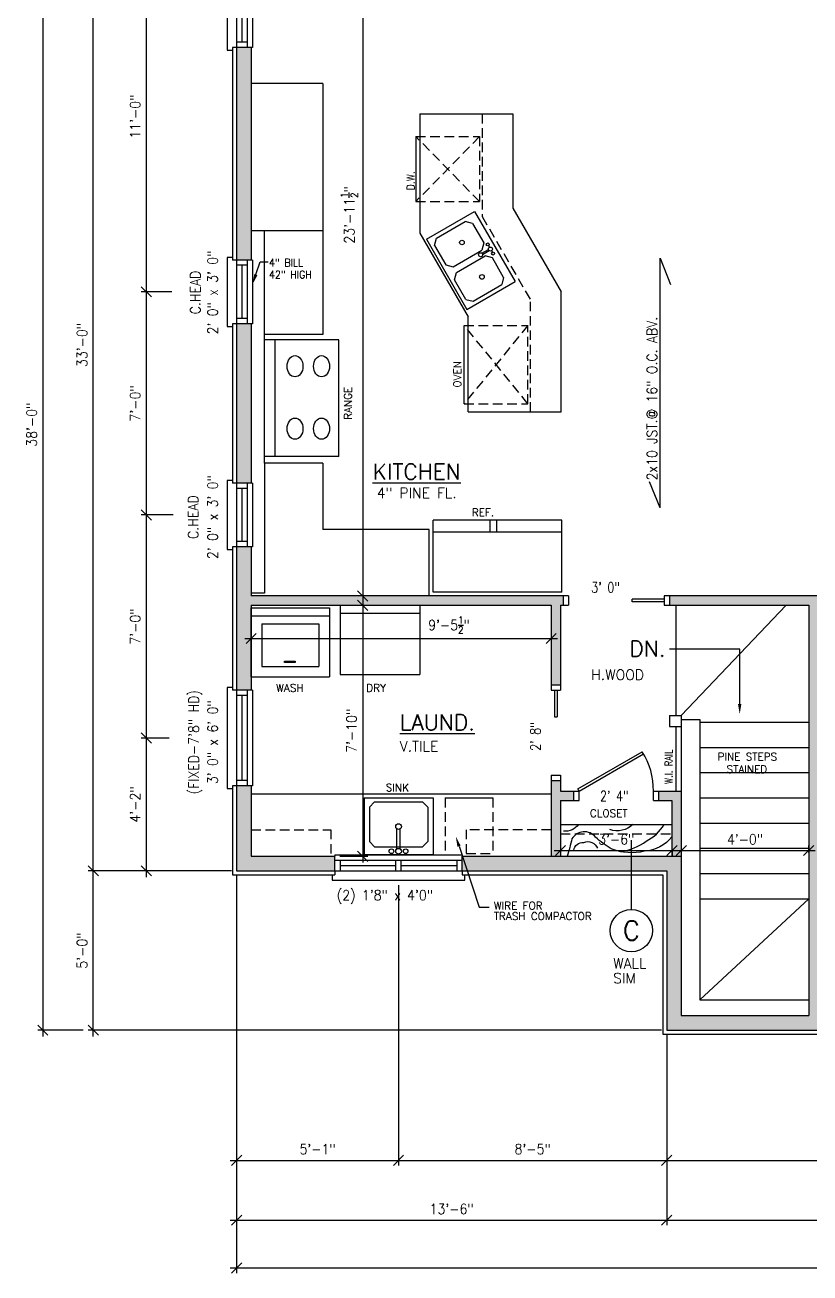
# Model space of a CAD drawing. Header units: inches. Extents: x -2 to 1640, y -2 to 1106.
# Drawn here: x 398.5 to 694.3, y 240 to 710 of the extents above; entities that cross this region are included whole.
import ezdxf
from ezdxf.enums import TextEntityAlignment as Align

# ---------------------------------------------------------------- set-up
doc = ezdxf.new("R2010")
doc.units = ezdxf.units.IN
doc.header["$LTSCALE"] = 14.4
doc.header["$MEASUREMENT"] = 0
doc.linetypes.add('HIDDEN', pattern=[0.375, 0.25, -0.125])
for name, color, linetype in [('A-ANNO-DIMS', 1, 'Continuous'), ('A-ANNO-TEXT', 7, 'Continuous'), ('A-DOOR', 6, 'Continuous'), ('A-FLOR-PATT', 9, 'Continuous'), ('A-FLOR-SAN', 201, 'Continuous'), ('A-FLOR-STRS', 1, 'Continuous'), ('A-GLAZ', 5, 'Continuous'), ('A-WALL', 4, 'Continuous'), ('A-WALL-PATT', 9, 'Continuous'), ('ALL-ELSE', 31, 'Continuous')]:
    doc.layers.add(name, color=color, linetype=linetype)
doc.styles.add('RS', font='romans.shx', dxfattribs={"width": 0.9})
doc.dimstyles.new('RS', dxfattribs={"dimtxt": 0.18, "dimasz": 0.18, "dimexe": 0.18, "dimexo": 0.0625, "dimgap": 0.09, "dimtad": 0, "dimtih": 1, "dimtoh": 1, "dimdec": 4, "dimzin": 0, "dimdsep": 46, "dimtxsty": 'RS', "dimcen": 0.09, "dimclrt": 7, "dimadec": 0, "dimazin": 0, "dimtfac": 1, "dimtdec": 4, "dimtofl": 0, "dimtmove": 0, "dimatfit": 3, "dimfxl": 0, "dimtolj": 1, "dimtzin": 0, "dimarcsym": 0})

# ---------------------------------------------------------------- blocks, each defined once
blk = doc.blocks.new('C005')
for p, q in [((-0.01, 0), (0.86, 0.5)), ((0.86, 0.5), (14.86, -23.75)), ((-0.01, 0), (14.01, -24.28))]:
    blk.add_line(p, q)
blk.add_arc((0.5, -1.65), 26.36, 268.904, 303.0143)
blk = doc.blocks.new('_Oblique')
at = {"color": 0, "linetype": 'ByBlock', "lineweight": -2}
blk.add_line((-0.5, -0.5), (0.5, 0.5), dxfattribs=at)
blk = doc.blocks.new('*D9')
at = {"layer": 'A-ANNO-DIMS', "color": 0}
for p, q in [((1348.27, 473.55), (1348.27, 240.05)), ((478.27, 389.55), (478.27, 240.05)), ((475.87, 241.97), (1350.67, 241.97))]:
    blk.add_line(p, q, dxfattribs=at)
at = {"layer": 'Defpoints', "color": 0}
for p in [(1348.27, 475.47), (478.27, 391.47), (1348.27, 241.97)]:
    blk.add_point(p, dxfattribs=at)
at = {"layer": 'A-ANNO-DIMS', "color": 0, "xscale": 3.84, "yscale": 3.84, "zscale": 3.84, "rotation": 180}
blk.add_blockref('_Oblique', (478.27, 241.97), dxfattribs=at)
at = {"layer": 'A-ANNO-DIMS', "color": 0, "xscale": 3.84, "yscale": 3.84, "zscale": 3.84}
blk.add_blockref('_Oblique', (1348.27, 241.97), dxfattribs=at)
at = {"layer": 'A-ANNO-DIMS', "color": 7, "insert": (913.27, 246.18), "char_height": 3.84, "attachment_point": 5, "style": 'RS'}
blk.add_mtext('\\A1;72\'-6"', dxfattribs=at)
blk = doc.blocks.new('*D10')
at = {"layer": 'A-ANNO-DIMS', "color": 0}
for p, q in [((640.27, 329.55), (640.27, 258.05)), ((475.87, 259.97), (642.67, 259.97))]:
    blk.add_line(p, q, dxfattribs=at)
at = {"layer": 'Defpoints', "color": 0}
for p in [(640.27, 331.47), (478.27, 259.97), (640.27, 259.97)]:
    blk.add_point(p, dxfattribs=at)
at = {"layer": 'A-ANNO-DIMS', "color": 0, "xscale": 3.84, "yscale": 3.84, "zscale": 3.84, "rotation": 180}
blk.add_blockref('_Oblique', (478.27, 259.97), dxfattribs=at)
at = {"layer": 'A-ANNO-DIMS', "color": 0, "xscale": 3.84, "yscale": 3.84, "zscale": 3.84}
blk.add_blockref('_Oblique', (640.27, 259.97), dxfattribs=at)
at = {"layer": 'A-ANNO-DIMS', "color": 7, "insert": (559.27, 264.18), "char_height": 3.84, "attachment_point": 5, "style": 'RS'}
blk.add_mtext('\\A1;13\'-6"', dxfattribs=at)
blk = doc.blocks.new('*D11')
at = {"layer": 'A-ANNO-DIMS', "color": 0}
for p, q in [((640.27, 329.55), (640.27, 258.05)), ((870.27, 329.55), (870.27, 258.05)), ((637.87, 259.97), (872.67, 259.97))]:
    blk.add_line(p, q, dxfattribs=at)
at = {"layer": 'Defpoints', "color": 0}
for p in [(640.27, 331.47), (870.27, 331.47), (870.27, 259.97)]:
    blk.add_point(p, dxfattribs=at)
at = {"layer": 'A-ANNO-DIMS', "color": 0, "xscale": 3.84, "yscale": 3.84, "zscale": 3.84, "rotation": 180}
blk.add_blockref('_Oblique', (640.27, 259.97), dxfattribs=at)
at = {"layer": 'A-ANNO-DIMS', "color": 0, "xscale": 3.84, "yscale": 3.84, "zscale": 3.84}
blk.add_blockref('_Oblique', (870.27, 259.97), dxfattribs=at)
at = {"layer": 'A-ANNO-DIMS', "color": 7, "insert": (755.27, 264.18), "char_height": 3.84, "attachment_point": 5, "style": 'RS'}
blk.add_mtext('\\A1;19\'-2"', dxfattribs=at)
blk = doc.blocks.new('*D15')
at = {"layer": 'A-ANNO-DIMS', "color": 0}
for p, q in [((539.27, 386.05), (539.27, 280.55)), ((475.87, 282.47), (541.67, 282.47)), ((478.27, 281.05), (478.27, 280.55))]:
    blk.add_line(p, q, dxfattribs=at)
at = {"layer": 'Defpoints', "color": 0}
for p in [(539.27, 387.97), (478.27, 282.97), (539.27, 282.47)]:
    blk.add_point(p, dxfattribs=at)
at = {"layer": 'A-ANNO-DIMS', "color": 0, "xscale": 3.84, "yscale": 3.84, "zscale": 3.84, "rotation": 180}
blk.add_blockref('_Oblique', (478.27, 282.47), dxfattribs=at)
at = {"layer": 'A-ANNO-DIMS', "color": 0, "xscale": 3.84, "yscale": 3.84, "zscale": 3.84}
blk.add_blockref('_Oblique', (539.27, 282.47), dxfattribs=at)
at = {"layer": 'A-ANNO-DIMS', "color": 7, "insert": (508.77, 286.68), "char_height": 3.84, "attachment_point": 5, "style": 'RS'}
blk.add_mtext('\\A1;5\'-1"', dxfattribs=at)
blk = doc.blocks.new('*D16')
at = {"layer": 'A-ANNO-DIMS', "color": 0}
for p, q in [((539.27, 386.05), (539.27, 280.55)), ((640.27, 329.55), (640.27, 280.55)), ((536.87, 282.47), (642.67, 282.47))]:
    blk.add_line(p, q, dxfattribs=at)
at = {"layer": 'Defpoints', "color": 0}
for p in [(539.27, 387.97), (640.27, 331.47), (640.27, 282.47)]:
    blk.add_point(p, dxfattribs=at)
at = {"layer": 'A-ANNO-DIMS', "color": 0, "xscale": 3.84, "yscale": 3.84, "zscale": 3.84, "rotation": 180}
blk.add_blockref('_Oblique', (539.27, 282.47), dxfattribs=at)
at = {"layer": 'A-ANNO-DIMS', "color": 0, "xscale": 3.84, "yscale": 3.84, "zscale": 3.84}
blk.add_blockref('_Oblique', (640.27, 282.47), dxfattribs=at)
at = {"layer": 'A-ANNO-DIMS', "color": 7, "insert": (589.77, 286.68), "char_height": 3.84, "attachment_point": 5, "style": 'RS'}
blk.add_mtext('\\A1;8\'-5"', dxfattribs=at)
blk = doc.blocks.new('*D17')
at = {"layer": 'A-ANNO-DIMS', "color": 0}
for p, q in [((640.27, 329.55), (640.27, 280.55)), ((781.27, 315.55), (781.27, 280.55)), ((637.87, 282.47), (783.67, 282.47))]:
    blk.add_line(p, q, dxfattribs=at)
at = {"layer": 'Defpoints', "color": 0}
for p in [(640.27, 331.47), (781.27, 317.47), (781.27, 282.47)]:
    blk.add_point(p, dxfattribs=at)
at = {"layer": 'A-ANNO-DIMS', "color": 0, "xscale": 3.84, "yscale": 3.84, "zscale": 3.84, "rotation": 180}
blk.add_blockref('_Oblique', (640.27, 282.47), dxfattribs=at)
at = {"layer": 'A-ANNO-DIMS', "color": 0, "xscale": 3.84, "yscale": 3.84, "zscale": 3.84}
blk.add_blockref('_Oblique', (781.27, 282.47), dxfattribs=at)
at = {"layer": 'A-ANNO-DIMS', "color": 7, "insert": (710.77, 286.68), "char_height": 3.84, "attachment_point": 5, "style": 'RS'}
blk.add_mtext('\\A1;11\'-9"', dxfattribs=at)
blk = doc.blocks.new('*D33')
at = {"layer": 'A-ANNO-DIMS', "color": 0}
for p, q in [((475.87, 940.47), (1350.67, 940.47)), ((478.27, 789.39), (478.27, 942.39)), ((1348.27, 685.39), (1348.27, 942.39))]:
    blk.add_line(p, q, dxfattribs=at)
at = {"layer": 'Defpoints', "color": 0}
for p in [(1348.27, 940.47), (478.27, 787.47), (1348.27, 683.47)]:
    blk.add_point(p, dxfattribs=at)
at = {"layer": 'A-ANNO-DIMS', "color": 0, "xscale": 3.84, "yscale": 3.84, "zscale": 3.84, "rotation": 180}
blk.add_blockref('_Oblique', (478.27, 940.47), dxfattribs=at)
at = {"layer": 'A-ANNO-DIMS', "color": 0, "xscale": 3.84, "yscale": 3.84, "zscale": 3.84}
blk.add_blockref('_Oblique', (1348.27, 940.47), dxfattribs=at)
at = {"layer": 'A-ANNO-DIMS', "color": 7, "insert": (913.27, 944.68), "char_height": 3.84, "attachment_point": 5, "style": 'RS'}
blk.add_mtext('\\A1;72\'-6"', dxfattribs=at)
blk = doc.blocks.new('*D47')
at = {"layer": 'A-ANNO-DIMS', "color": 0}
for p, q in [((476.35, 391.47), (422.35, 391.47)), ((424.27, 329.07), (424.27, 393.87)), ((638.35, 331.47), (422.35, 331.47))]:
    blk.add_line(p, q, dxfattribs=at)
at = {"layer": 'Defpoints', "color": 0}
for p in [(424.27, 391.47), (478.27, 391.47), (640.27, 331.47)]:
    blk.add_point(p, dxfattribs=at)
at = {"layer": 'A-ANNO-DIMS', "color": 0, "xscale": 3.84, "yscale": 3.84, "zscale": 3.84}
for p, rotation in [((424.27, 391.47), 90), ((424.27, 331.47), 270)]:
    blk.add_blockref('_Oblique', p, dxfattribs=dict(at, rotation=rotation))
at = {"layer": 'A-ANNO-DIMS', "color": 7, "insert": (420.06, 361.47), "char_height": 3.84, "attachment_point": 5, "rotation": 90, "style": 'RS'}
blk.add_mtext('\\A1;5\'-0"', dxfattribs=at)
blk = doc.blocks.new('*D48')
at = {"layer": 'A-ANNO-DIMS', "color": 0}
for p, q in [((424.27, 389.07), (424.27, 789.87)), ((476.35, 787.47), (422.35, 787.47)), ((476.35, 391.47), (422.35, 391.47))]:
    blk.add_line(p, q, dxfattribs=at)
at = {"layer": 'Defpoints', "color": 0}
for p in [(424.27, 787.47), (478.27, 787.47), (478.27, 391.47)]:
    blk.add_point(p, dxfattribs=at)
at = {"layer": 'A-ANNO-DIMS', "color": 0, "xscale": 3.84, "yscale": 3.84, "zscale": 3.84}
for p, rotation in [((424.27, 787.47), 90), ((424.27, 391.47), 270)]:
    blk.add_blockref('_Oblique', p, dxfattribs=dict(at, rotation=rotation))
at = {"layer": 'A-ANNO-DIMS', "color": 7, "insert": (420.06, 589.47), "char_height": 3.84, "attachment_point": 5, "rotation": 90, "style": 'RS'}
blk.add_mtext('\\A1;33\'-0"', dxfattribs=at)
blk = doc.blocks.new('*D49')
at = {"layer": 'A-ANNO-DIMS', "color": 0}
for p, q in [((405.27, 789.87), (405.27, 329.07)), ((420.43, 787.47), (403.35, 787.47)), ((420.43, 331.47), (403.35, 331.47))]:
    blk.add_line(p, q, dxfattribs=at)
at = {"layer": 'Defpoints', "color": 0}
for p in [(422.35, 787.47), (405.27, 331.47), (422.35, 331.47)]:
    blk.add_point(p, dxfattribs=at)
at = {"layer": 'A-ANNO-DIMS', "color": 0, "xscale": 3.84, "yscale": 3.84, "zscale": 3.84}
for p, rotation in [((405.27, 787.47), 90), ((405.27, 331.47), 270)]:
    blk.add_blockref('_Oblique', p, dxfattribs=dict(at, rotation=rotation))
at = {"layer": 'A-ANNO-DIMS', "color": 7, "insert": (401.06, 559.47), "char_height": 3.84, "attachment_point": 5, "rotation": 90, "style": 'RS'}
blk.add_mtext('\\A1;38\'-0"', dxfattribs=at)
blk = doc.blocks.new('*D50')
at = {"layer": 'A-ANNO-DIMS', "color": 0}
for p, q in [((444.27, 389.07), (444.27, 443.87)), ((452.85, 441.47), (442.35, 441.47))]:
    blk.add_line(p, q, dxfattribs=at)
at = {"layer": 'Defpoints', "color": 0}
for p in [(444.27, 441.47), (454.77, 441.47), (444.27, 391.47)]:
    blk.add_point(p, dxfattribs=at)
at = {"layer": 'A-ANNO-DIMS', "color": 0, "xscale": 3.84, "yscale": 3.84, "zscale": 3.84}
for p, rotation in [((444.27, 441.47), 90), ((444.27, 391.47), 270)]:
    blk.add_blockref('_Oblique', p, dxfattribs=dict(at, rotation=rotation))
at = {"layer": 'A-ANNO-DIMS', "color": 7, "insert": (440.06, 416.47), "char_height": 3.84, "attachment_point": 5, "rotation": 90, "style": 'RS'}
blk.add_mtext('\\A1;4\'-2"', dxfattribs=at)
blk = doc.blocks.new('*D51')
at = {"layer": 'A-ANNO-DIMS', "color": 0}
for p, q in [((444.27, 439.07), (444.27, 527.87)), ((454.35, 525.47), (442.35, 525.47)), ((452.85, 441.47), (442.35, 441.47))]:
    blk.add_line(p, q, dxfattribs=at)
at = {"layer": 'Defpoints', "color": 0}
for p in [(444.27, 525.47), (456.27, 525.47), (454.77, 441.47)]:
    blk.add_point(p, dxfattribs=at)
at = {"layer": 'A-ANNO-DIMS', "color": 0, "xscale": 3.84, "yscale": 3.84, "zscale": 3.84}
for p, rotation in [((444.27, 525.47), 90), ((444.27, 441.47), 270)]:
    blk.add_blockref('_Oblique', p, dxfattribs=dict(at, rotation=rotation))
at = {"layer": 'A-ANNO-DIMS', "color": 7, "insert": (440.06, 483.47), "char_height": 3.84, "attachment_point": 5, "rotation": 90, "style": 'RS'}
blk.add_mtext('\\A1;7\'-0"', dxfattribs=at)
blk = doc.blocks.new('*D52')
at = {"layer": 'A-ANNO-DIMS', "color": 0}
for p, q in [((444.27, 523.07), (444.27, 611.87)), ((453.85, 609.47), (442.35, 609.47)), ((454.35, 525.47), (442.35, 525.47))]:
    blk.add_line(p, q, dxfattribs=at)
at = {"layer": 'Defpoints', "color": 0}
for p in [(444.27, 609.47), (455.77, 609.47), (456.27, 525.47)]:
    blk.add_point(p, dxfattribs=at)
at = {"layer": 'A-ANNO-DIMS', "color": 0, "xscale": 3.84, "yscale": 3.84, "zscale": 3.84}
for p, rotation in [((444.27, 609.47), 90), ((444.27, 525.47), 270)]:
    blk.add_blockref('_Oblique', p, dxfattribs=dict(at, rotation=rotation))
at = {"layer": 'A-ANNO-DIMS', "color": 7, "insert": (440.06, 567.47), "char_height": 3.84, "attachment_point": 5, "rotation": 90, "style": 'RS'}
blk.add_mtext('\\A1;7\'-0"', dxfattribs=at)
blk = doc.blocks.new('*D53')
at = {"layer": 'A-ANNO-DIMS', "color": 0}
for p, q in [((444.27, 607.07), (444.27, 743.87)), ((454.35, 741.47), (442.35, 741.47)), ((453.85, 609.47), (442.35, 609.47))]:
    blk.add_line(p, q, dxfattribs=at)
at = {"layer": 'Defpoints', "color": 0}
for p in [(444.27, 741.47), (456.27, 741.47), (455.77, 609.47)]:
    blk.add_point(p, dxfattribs=at)
at = {"layer": 'A-ANNO-DIMS', "color": 0, "xscale": 3.84, "yscale": 3.84, "zscale": 3.84}
for p, rotation in [((444.27, 741.47), 90), ((444.27, 609.47), 270)]:
    blk.add_blockref('_Oblique', p, dxfattribs=dict(at, rotation=rotation))
at = {"layer": 'A-ANNO-DIMS', "color": 7, "insert": (440.06, 675.47), "char_height": 3.84, "attachment_point": 5, "rotation": 90, "style": 'RS'}
blk.add_mtext('\\A1;11\'-0"', dxfattribs=at)
blk = doc.blocks.new('*D60')
at = {"layer": 'A-ANNO-DIMS', "color": 0}
for p, q in [((562.35, 781.97), (523.85, 781.97)), ((525.77, 784.37), (525.77, 492.57)), ((524.35, 494.97), (523.85, 494.97))]:
    blk.add_line(p, q, dxfattribs=at)
at = {"layer": 'Defpoints', "color": 0}
for p in [(564.27, 781.97), (525.77, 494.97), (526.27, 494.97)]:
    blk.add_point(p, dxfattribs=at)
at = {"layer": 'A-ANNO-DIMS', "color": 0, "xscale": 3.84, "yscale": 3.84, "zscale": 3.84}
for p, rotation in [((525.77, 781.97), 90), ((525.77, 494.97), 270)]:
    blk.add_blockref('_Oblique', p, dxfattribs=dict(at, rotation=rotation))
at = {"layer": 'A-ANNO-DIMS', "color": 7, "insert": (520.71, 638.47), "char_height": 3.84, "attachment_point": 5, "rotation": 90, "style": 'RS'}
blk.add_mtext('\\A1;\\A1;23\'-11{\\H0.7x;\\S1/2;}"', dxfattribs=at)
blk = doc.blocks.new('*D61')
at = {"layer": 'A-ANNO-DIMS', "color": 0}
for p, q in [((525.77, 493.87), (525.77, 394.57)), ((517.19, 396.97), (527.69, 396.97))]:
    blk.add_line(p, q, dxfattribs=at)
at = {"layer": 'Defpoints', "color": 0}
for p in [(525.77, 491.47), (515.27, 396.97), (525.77, 396.97)]:
    blk.add_point(p, dxfattribs=at)
at = {"layer": 'A-ANNO-DIMS', "color": 0, "xscale": 3.84, "yscale": 3.84, "zscale": 3.84}
for p, rotation in [((525.77, 491.47), 90), ((525.77, 396.97), 270)]:
    blk.add_blockref('_Oblique', p, dxfattribs=dict(at, rotation=rotation))
at = {"layer": 'A-ANNO-DIMS', "color": 7, "insert": (521.56, 444.22), "char_height": 3.84, "attachment_point": 5, "rotation": 90, "style": 'RS'}
blk.add_mtext('\\A1;7\'-10"', dxfattribs=at)
blk = doc.blocks.new('*D62')
at = {"layer": 'A-ANNO-DIMS', "color": 0}
blk.add_line((481.37, 478.97), (599.17, 478.97), dxfattribs=at)
at = {"layer": 'Defpoints', "color": 0}
for p in [(483.77, 478.97), (596.77, 478.97), (596.77, 478.97)]:
    blk.add_point(p, dxfattribs=at)
at = {"layer": 'A-ANNO-DIMS', "color": 0, "xscale": 3.84, "yscale": 3.84, "zscale": 3.84, "rotation": 180}
blk.add_blockref('_Oblique', (483.77, 478.97), dxfattribs=at)
at = {"layer": 'A-ANNO-DIMS', "color": 0, "xscale": 3.84, "yscale": 3.84, "zscale": 3.84}
blk.add_blockref('_Oblique', (596.77, 478.97), dxfattribs=at)
at = {"layer": 'A-ANNO-DIMS', "color": 7, "insert": (558.27, 484.03), "char_height": 3.84, "attachment_point": 5, "style": 'RS'}
blk.add_mtext('\\A1;\\A1;9\'-5{\\H0.7x;\\S1/2;}"', dxfattribs=at)
blk = doc.blocks.new('*D63')
at = {"layer": 'A-ANNO-DIMS', "color": 0}
for p, q in [((600.27, 399.55), (600.27, 397.22)), ((642.27, 399.55), (642.27, 397.22)), ((597.87, 399.14), (644.67, 399.14))]:
    blk.add_line(p, q, dxfattribs=at)
at = {"layer": 'Defpoints', "color": 0}
for p in [(600.27, 401.47), (642.27, 401.47), (642.27, 399.14)]:
    blk.add_point(p, dxfattribs=at)
at = {"layer": 'A-ANNO-DIMS', "color": 0, "xscale": 3.84, "yscale": 3.84, "zscale": 3.84, "rotation": 180}
blk.add_blockref('_Oblique', (600.27, 399.14), dxfattribs=at)
at = {"layer": 'A-ANNO-DIMS', "color": 0, "xscale": 3.84, "yscale": 3.84, "zscale": 3.84}
blk.add_blockref('_Oblique', (642.27, 399.14), dxfattribs=at)
at = {"layer": 'A-ANNO-DIMS', "color": 7, "insert": (621.27, 403.35), "char_height": 3.84, "attachment_point": 5, "style": 'RS'}
blk.add_mtext('\\A1;3\'-6"', dxfattribs=at)
blk = doc.blocks.new('*D64')
at = {"layer": 'A-ANNO-DIMS', "color": 0}
for p, q in [((693.77, 398.39), (693.77, 401.06)), ((643.37, 399.14), (696.17, 399.14))]:
    blk.add_line(p, q, dxfattribs=at)
at = {"layer": 'Defpoints', "color": 0}
for p in [(645.77, 399.14), (693.77, 399.14), (693.77, 396.47)]:
    blk.add_point(p, dxfattribs=at)
at = {"layer": 'A-ANNO-DIMS', "color": 0, "xscale": 3.84, "yscale": 3.84, "zscale": 3.84, "rotation": 180}
blk.add_blockref('_Oblique', (645.77, 399.14), dxfattribs=at)
at = {"layer": 'A-ANNO-DIMS', "color": 0, "xscale": 3.84, "yscale": 3.84, "zscale": 3.84}
blk.add_blockref('_Oblique', (693.77, 399.14), dxfattribs=at)
at = {"layer": 'A-ANNO-DIMS', "color": 7, "insert": (669.77, 403.35), "char_height": 3.84, "attachment_point": 5, "style": 'RS'}
blk.add_mtext('\\A1;4\'-0"', dxfattribs=at)

msp = doc.modelspace()

# ---------------------------------------------------------------- hatches: boundary and pattern name
at = {"layer": 'A-WALL-PATT'}
for points in [[(483.76592, 701.46951), (478.26592, 701.46951), (478.26592, 621.46951), (483.76592, 621.46951)], [(483.76592, 597.46951), (478.26592, 597.46951), (478.26592, 537.46951), (483.76592, 537.46951)], [(601.26592, 494.96951), (483.76592, 494.96951), (483.76592, 513.46951), (478.26592, 513.46951), (478.26592, 459.46951), (483.76592, 459.46951), (483.76592, 491.46951), (596.76592, 491.46951), (596.76592, 461.46951), (600.26592, 461.46951), (600.26592, 491.46951), (601.26592, 491.46951)]]:
    msp.add_hatch(color=256, dxfattribs=at).paths.add_polyline_path(points)
h = msp.add_hatch(color=256, dxfattribs=at)
h.paths.add_polyline_path([(734.26592, 494.96951), (641.26592, 494.96951), (641.26592, 491.46951), (693.76592, 491.46951), (693.76592, 336.96951), (645.76592, 336.96951), (645.76592, 396.96951), (626.96783, 396.96951), (626.96783, 391.46951), (640.26592, 391.46951), (640.26592, 331.46951), (739.26592, 331.46951), (739.26592, 336.96951), (697.26592, 336.96951), (697.26592, 486.96951), (734.26592, 486.96951)])
h.paths.add_polyline_path([(626.96783, 396.96951), (563.2981, 396.96951), (565.11866, 391.46951), (626.96783, 391.46951)])
h.paths.add_polyline_path([(563.2981, 396.96951), (563.26592, 396.96951), (563.26592, 391.46951), (565.11866, 391.46951)])
h.paths.add_polyline_path([(600.26592, 417.96951), (605.26592, 417.96951), (605.26592, 421.46951), (600.26592, 421.46951), (600.26592, 425.46951), (596.76592, 425.46951), (596.76592, 396.96951), (600.26592, 396.96951)])
h.paths.add_polyline_path([(645.76592, 421.46951), (637.26592, 421.46951), (637.26592, 417.96951), (642.26592, 417.96951), (642.26592, 396.96951), (645.76592, 396.96951)], flags=17)
h.paths.add_polyline_path([(515.26592, 396.96951), (483.76592, 396.96951), (483.76592, 423.46951), (478.26592, 423.46951), (478.26592, 391.46951), (515.26592, 391.46951)])

# ---------------------------------------------------------------- linework, layer by layer
at = {"layer": 'A-ANNO-TEXT'}
for p, q in [((485.52589, 615.9764), (487.18826, 620.76232)), ((487.18826, 620.76232), (490.10407, 620.76232)), ((637.79767, 528.1087), (637.79767, 622.1087)), ((637.79767, 622.1087), (641.75107, 612.21436)), ((637.79767, 528.1087), (633.84426, 538.00304)), ((562.04334, 400.7602), (569.65657, 377.76025)), ((626.96783, 376.98583), (626.96783, 403.01666)), ((569.65657, 377.76025), (573.35875, 377.76025))]:
    msp.add_line(p, q, dxfattribs=at)
msp.add_circle((626.96783, 368.98583), 8, dxfattribs=at)
for points in [[(486.13045, 615.76641), (484.92132, 616.1864), (484.26592, 612.349)], [(561.43576, 400.55908), (562.65092, 400.96131), (560.83665, 404.40567)]]:
    msp.add_solid(points, dxfattribs=at)
at = {"layer": 'A-DOOR'}
for p, q in [((603.26592, 494.96951), (601.26592, 494.96951)), ((603.26592, 494.96951), (603.26592, 491.46951)), ((639.26592, 493.71951), (627.26592, 493.71951)), ((627.26592, 492.71951), (627.26592, 493.71951)), ((639.26592, 494.96951), (639.26592, 491.46951)), ((641.26592, 494.96951), (639.26592, 494.96951)), ((601.26592, 491.46951), (603.26592, 491.46951)), ((639.26592, 492.71951), (627.26592, 492.71951)), ((639.26592, 491.46951), (641.26592, 491.46951)), ((596.76592, 461.46951), (596.76592, 459.46951)), ((600.26592, 461.46951), (600.26592, 459.46951)), ((596.76592, 459.46951), (600.26592, 459.46951)), ((598.01592, 459.46951), (598.01592, 449.46951)), ((599.01592, 459.46951), (599.01592, 449.46951)), ((598.01592, 449.46951), (599.01592, 449.46951)), ((596.76592, 427.46951), (600.26592, 427.46951)), ((596.76592, 427.46951), (596.76592, 425.46951)), ((600.26592, 427.46951), (600.26592, 425.46951)), ((605.26592, 421.46951), (607.26592, 421.46951)), ((607.26592, 417.96951), (607.26592, 421.46951)), ((635.26592, 417.96951), (635.26592, 421.46951)), ((635.26592, 421.46951), (637.26592, 421.46951)), ((605.26592, 417.96951), (607.26592, 417.96951)), ((635.26592, 417.96951), (637.26592, 417.96951))]:
    msp.add_line(p, q, dxfattribs=at)
at = {"layer": 'A-FLOR-PATT'}
for points in [[(607.06456, 408.96951, -0.293938229), (601.43428, 406.46638, -13.009566389)], [(627.54331, 408.96951, -0.280451637), (618.8219, 407.0177, -6.067514887)], [(623.04061, 398.69348, 0.107882097), (632.5664, 402.66224, 0.142568629), (639.30065, 408.96951, -3.64945145)], [(642.26592, 404.26108, -0.200224732), (631.95922, 398.8581, -0.149360638), (619.37389, 399.74022, -0.04045417), (613.46762, 404.15081, 0.525907665), (604.58061, 403.54436, -0.007743236), (602.81425, 396.96951, -7.149320437)], [(605.2982, 399.1889, -0.421383692), (608.99652, 402.16605, -0.423202142), (614.2404, 399.96075, 0.683245952)]]:
    msp.add_lwpolyline(points, format="xyb", dxfattribs=at)
at = {"layer": 'A-FLOR-SAN'}
for p, q in [((549.76051, 629.25585), (567.93446, 639.77761)), ((567.93446, 639.77761), (583.20923, 613.39393)), ((553.54106, 629.71134), (564.35889, 635.97429)), ((567.09181, 635.24551), (564.35889, 635.97429)), ((567.09181, 635.24551), (571.35062, 627.88939)), ((552.81228, 626.97841), (553.54106, 629.71134)), ((549.76051, 629.25585), (565.03528, 602.87217)), ((552.81228, 626.97841), (557.07109, 619.62229)), ((559.80401, 618.89351), (570.62184, 625.15646)), ((571.35062, 627.88939), (570.62184, 625.15646)), ((570.66232, 624.0244), (573.1338, 625.45526)), ((570.91284, 623.59169), (573.38432, 625.02254)), ((573.17419, 626.82791), (573.50135, 626.26281)), ((561.04976, 616.74176), (571.86759, 623.00471)), ((574.60051, 622.27593), (571.86759, 623.00471)), ((574.26766, 624.93919), (574.59482, 624.37409)), ((578.85932, 614.91981), (574.60051, 622.27593)), ((557.07109, 619.62229), (559.80401, 618.89351)), ((560.32098, 614.00884), (561.04976, 616.74176)), ((564.57979, 606.65271), (560.32098, 614.00884)), ((565.03528, 602.87217), (583.20923, 613.39393)), ((567.31271, 605.92393), (578.13054, 612.18689)), ((578.85932, 614.91981), (578.13054, 612.18689)), ((564.57979, 606.65271), (567.31271, 605.92393)), ((526.26592, 418.96951), (526.26592, 397.46951)), ((526.26592, 418.96951), (552.26592, 418.96951)), ((552.26592, 418.96951), (552.26592, 397.46951)), ((530.26592, 417.46951), (528.26592, 415.46951)), ((528.26592, 415.46951), (528.26592, 402.46951)), ((530.26592, 417.46951), (548.26592, 417.46951)), ((548.26592, 417.46951), (550.26592, 415.46951)), ((550.26592, 415.46951), (550.26592, 402.46951)), ((538.66201, 399.74285), (538.66201, 407.26385)), ((539.86982, 399.74285), (539.86982, 407.26385)), ((530.26592, 400.46951), (528.26592, 402.46951)), ((530.26592, 400.46951), (548.26592, 400.46951)), ((548.26592, 400.46951), (550.26592, 402.46951)), ((552.26592, 397.46951), (526.26592, 397.46951))]:
    msp.add_line(p, q, dxfattribs=at)
for centre, radius in [((563.16212, 628.05955), 0.88162), ((572.89124, 627.31664), 0.56473), ((573.88451, 625.601), 0.76473), ((570.16213, 623.44594), 0.76473), ((574.87777, 623.88536), 0.56473), ((570.67083, 615.08998), 0.88162), ((539.26592, 408.14685), 1.06976), ((536.58563, 398.85985), 0.86976), ((539.26592, 398.85985), 1.06976), ((541.94621, 398.85985), 0.86976)]:
    msp.add_circle(centre, radius, dxfattribs=at)
at = {"layer": 'A-FLOR-STRS'}
for p, q in [((643.76592, 491.46951), (643.76592, 449.96951)), ((645.76592, 449.96951), (685.21016, 491.46951)), ((667.76592, 474.96951), (641.26592, 474.96951)), ((667.76592, 454.30951), (667.76592, 474.96951)), ((652.76592, 447.46951), (693.76592, 447.46951)), ((652.76592, 437.96951), (693.76592, 437.96951)), ((652.76592, 428.46951), (693.76592, 428.46951)), ((652.76592, 418.96951), (693.76592, 418.96951)), ((652.76592, 409.46951), (693.76592, 409.46951)), ((652.76592, 399.96951), (693.76592, 399.96951)), ((652.76592, 390.46951), (693.76592, 390.46951)), ((652.76592, 380.96951), (693.76592, 380.96951)), ((693.76592, 380.96951), (652.76592, 342.96951))]:
    msp.add_line(p, q, dxfattribs=at)
msp.add_solid([(668.40592, 454.30951), (667.12592, 454.30951), (667.76592, 450.46951)], dxfattribs=at)
at = {"layer": 'A-GLAZ'}
for p, q in [((474.76592, 782.46951), (474.76592, 700.46951)), ((478.26592, 781.46951), (478.26592, 701.46951)), ((482.26592, 781.46951), (482.26592, 701.46951)), ((484.26592, 781.46951), (484.26592, 701.46951)), ((480.26592, 727.96951), (480.26592, 703.46951)), ((474.76592, 700.46951), (476.76592, 700.46951)), ((476.76592, 701.46951), (476.76592, 700.46951)), ((478.26592, 701.46951), (476.76592, 701.46951)), ((482.26592, 703.46951), (478.26592, 703.46951)), ((484.26592, 701.46951), (483.76592, 701.46951)), ((476.76592, 622.46951), (474.76592, 622.46951)), ((474.76592, 622.46951), (474.76592, 596.46951)), ((476.76592, 622.46951), (476.76592, 621.46951)), ((478.26592, 621.46951), (476.76592, 621.46951)), ((478.26592, 621.46951), (478.26592, 597.46951)), ((482.26592, 621.46951), (482.26592, 597.46951)), ((484.26592, 621.46951), (483.76592, 621.46951)), ((484.26592, 621.46951), (484.26592, 597.46951)), ((482.26592, 619.46951), (478.26592, 619.46951)), ((480.26592, 619.46951), (480.26592, 599.46951)), ((476.76592, 597.46951), (476.76592, 596.46951)), ((478.26592, 597.46951), (476.76592, 597.46951)), ((482.26592, 599.46951), (478.26592, 599.46951)), ((484.26592, 597.46951), (483.76592, 597.46951)), ((474.76592, 596.46951), (476.76592, 596.46951)), ((476.76592, 538.46951), (474.76592, 538.46951)), ((474.76592, 538.46951), (474.76592, 512.46951)), ((476.76592, 538.46951), (476.76592, 537.46951)), ((478.26592, 537.46951), (476.76592, 537.46951)), ((478.26592, 537.46951), (478.26592, 513.46951)), ((482.26592, 537.46951), (482.26592, 513.46951)), ((484.26592, 537.46951), (483.76592, 537.46951)), ((484.26592, 537.46951), (484.26592, 513.46951)), ((482.26592, 535.46951), (478.26592, 535.46951)), ((480.26592, 535.46951), (480.26592, 515.46951)), ((474.76592, 512.46951), (476.76592, 512.46951)), ((476.76592, 513.46951), (476.76592, 512.46951)), ((478.26592, 513.46951), (476.76592, 513.46951)), ((482.26592, 515.46951), (478.26592, 515.46951)), ((484.26592, 513.46951), (483.76592, 513.46951)), ((476.76592, 460.46951), (474.76592, 460.46951)), ((474.76592, 460.46951), (474.76592, 422.46951)), ((476.76592, 460.46951), (476.76592, 459.46951)), ((478.26592, 459.46951), (476.76592, 459.46951)), ((478.26592, 459.46951), (478.26592, 423.46951)), ((482.26592, 457.46951), (478.26592, 457.46951)), ((480.26592, 457.46951), (480.26592, 425.46951)), ((482.26592, 459.46951), (482.26592, 423.46951)), ((484.26592, 459.46951), (483.76592, 459.46951)), ((484.26592, 459.46951), (484.26592, 423.46951)), ((476.76592, 423.46951), (476.76592, 422.46951)), ((478.26592, 423.46951), (476.76592, 423.46951)), ((482.26592, 425.46951), (478.26592, 425.46951)), ((484.26592, 423.46951), (483.76592, 423.46951)), ((474.76592, 422.46951), (476.76592, 422.46951)), ((515.26592, 397.46951), (515.26592, 396.96951)), ((515.26592, 397.46951), (563.26592, 397.46951)), ((515.26592, 395.46951), (563.26592, 395.46951)), ((517.26592, 395.46951), (517.26592, 391.46951)), ((538.26592, 391.46951), (538.26592, 395.46951)), ((540.26592, 391.46951), (540.26592, 395.46951)), ((561.26592, 395.46951), (561.26592, 391.46951)), ((563.26592, 397.46951), (563.26592, 396.96951)), ((515.26592, 391.46951), (515.26592, 389.96951)), ((515.26592, 391.46951), (563.26592, 391.46951)), ((517.26592, 393.46951), (538.26592, 393.46951)), ((540.26592, 393.46951), (561.26592, 393.46951)), ((563.26592, 391.46951), (563.26592, 389.96951)), ((514.26592, 389.96951), (514.26592, 387.96951)), ((514.26592, 389.96951), (515.26592, 389.96951)), ((514.26592, 387.96951), (564.26592, 387.96951)), ((563.26592, 389.96951), (564.26592, 389.96951)), ((564.26592, 387.96951), (564.26592, 389.96951))]:
    msp.add_line(p, q, dxfattribs=at)
at = {"layer": 'A-WALL'}
for p, q in [((478.26592, 701.46951), (478.26592, 621.46951)), ((483.76592, 701.46951), (478.26592, 701.46951)), ((483.76592, 701.46951), (483.76592, 621.46951)), ((483.76592, 621.46951), (478.26592, 621.46951)), ((483.76592, 597.46951), (478.26592, 597.46951)), ((478.26592, 597.46951), (478.26592, 537.46951)), ((483.76592, 597.46951), (483.76592, 537.46951)), ((483.76592, 537.46951), (478.26592, 537.46951)), ((483.76592, 513.46951), (478.26592, 513.46951)), ((478.26592, 513.46951), (478.26592, 459.46951)), ((483.76592, 513.46951), (483.76592, 494.96951)), ((601.26592, 494.96951), (483.76592, 494.96951)), ((601.26592, 494.96951), (601.26592, 491.46951)), ((734.26592, 494.96951), (641.26592, 494.96951)), ((641.26592, 494.96951), (641.26592, 491.46951)), ((483.76592, 491.46951), (596.76592, 491.46951)), ((483.76592, 491.46951), (483.76592, 459.46951)), ((596.76592, 491.46951), (596.76592, 461.46951)), ((600.26592, 491.46951), (600.26592, 461.46951)), ((600.26592, 491.46951), (601.26592, 491.46951)), ((641.26592, 491.46951), (693.76592, 491.46951)), ((693.76592, 491.46951), (693.76592, 336.96951)), ((596.76592, 461.46951), (600.26592, 461.46951)), ((483.76592, 459.46951), (478.26592, 459.46951)), ((641.26592, 449.96951), (645.76592, 449.96951)), ((641.26592, 449.96951), (641.26592, 445.82231)), ((645.76592, 449.96951), (645.76592, 336.96951)), ((645.76592, 448.46951), (652.76592, 448.46951)), ((652.76592, 448.46951), (652.76592, 342.96951)), ((641.26592, 445.82231), (645.76592, 445.82231)), ((643.76592, 445.82231), (643.76592, 421.46951)), ((483.76592, 423.46951), (478.26592, 423.46951)), ((478.26592, 423.46951), (478.26592, 391.46951)), ((483.76592, 423.46951), (483.76592, 396.96951)), ((596.76592, 425.46951), (600.26592, 425.46951)), ((596.76592, 425.46951), (596.76592, 396.96951)), ((600.26592, 425.46951), (600.26592, 421.46951)), ((600.26592, 421.46951), (605.26592, 421.46951)), ((605.26592, 417.96951), (605.26592, 421.46951)), ((637.26592, 417.96951), (637.26592, 421.46951)), ((637.26592, 421.46951), (645.76592, 421.46951)), ((600.26592, 417.96951), (605.26592, 417.96951)), ((600.26592, 417.96951), (600.26592, 396.96951)), ((637.26592, 417.96951), (642.26592, 417.96951)), ((642.26592, 417.96951), (642.26592, 396.96951)), ((483.76592, 396.96951), (515.26592, 396.96951)), ((515.26592, 391.46951), (515.26592, 396.96951)), ((563.26592, 391.46951), (563.26592, 396.96951)), ((563.26592, 396.96951), (645.76592, 396.96951)), ((478.26592, 391.46951), (515.26592, 391.46951)), ((563.26592, 391.46951), (640.26592, 391.46951)), ((640.26592, 391.46951), (640.26592, 331.46951)), ((652.76592, 342.96951), (693.76592, 342.96951)), ((645.76592, 336.96951), (693.76592, 336.96951)), ((640.26592, 331.46951), (739.26592, 331.46951))]:
    msp.add_line(p, q, dxfattribs=at)
at = {"layer": 'ALL-ELSE'}
for p, q in [((476.76592, 700.46951), (476.76592, 622.46951)), ((510.76592, 687.96951), (483.76592, 687.96951)), ((510.76592, 687.96951), (510.76592, 593.46951)), ((547.26592, 676.46951), (547.26592, 631.56883)), ((547.26592, 676.46951), (582.26592, 676.46951)), ((582.26592, 676.46951), (582.26592, 640.96951)), ((545.76592, 667.96951), (545.76592, 643.46951)), ((582.26592, 640.96951), (600.49142, 609.48909)), ((510.76592, 632.46951), (483.76592, 632.46951)), ((488.76592, 544.96951), (488.76592, 632.46951)), ((547.26592, 631.56883), (565.49142, 600.08842)), ((600.49142, 564.35487), (600.49142, 609.48909)), ((563.99142, 567.35487), (563.99142, 596.85487)), ((565.49142, 564.35487), (565.49142, 600.08842)), ((476.76592, 596.46951), (476.76592, 538.46951)), ((510.76592, 593.46951), (488.76592, 593.46951)), ((516.76592, 591.46951), (488.76592, 591.46951)), ((492.76592, 547.46951), (492.76592, 591.46951)), ((516.76592, 547.46951), (516.76592, 591.46951)), ((565.49142, 564.35487), (600.49142, 564.35487)), ((516.76592, 547.46951), (488.76592, 547.46951)), ((488.76592, 544.96951), (488.76592, 495.96951)), ((510.76592, 544.96951), (488.76592, 544.96951)), ((510.76592, 544.96951), (510.76592, 519.96951)), ((600.76592, 523.46951), (552.26592, 523.46951)), ((552.26592, 496.46951), (552.26592, 523.46951)), ((573.76592, 518.96951), (573.76592, 523.46951)), ((576.26592, 518.96951), (576.26592, 523.46951)), ((600.76592, 496.46951), (600.76592, 523.46951)), ((550.76592, 519.96951), (510.76592, 519.96951)), ((550.76592, 494.96951), (550.76592, 519.96951)), ((600.76592, 518.96951), (552.26592, 518.96951)), ((476.76592, 512.46951), (476.76592, 460.46951)), ((488.76592, 495.96951), (483.76592, 495.96951)), ((600.76592, 496.46951), (552.26592, 496.46951)), ((483.76592, 490.46951), (513.26592, 490.46951)), ((483.76592, 464.46951), (483.76592, 490.46951)), ((513.26592, 490.46951), (513.26592, 464.46951)), ((517.26592, 491.46951), (517.26592, 465.46951)), ((517.26592, 491.46951), (547.26592, 491.46951)), ((547.26592, 491.46951), (547.26592, 465.46951)), ((483.76592, 487.46951), (513.26592, 487.46951)), ((487.76592, 484.46951), (509.26592, 484.46951)), ((487.76592, 484.46951), (487.76592, 468.46951)), ((509.26592, 484.46951), (509.26592, 468.46951)), ((517.26592, 488.46951), (547.26592, 488.46951)), ((487.76592, 468.46951), (509.26592, 468.46951)), ((517.26592, 465.46951), (547.26592, 465.46951)), ((483.76592, 464.46951), (513.26592, 464.46951)), ((476.76592, 422.46951), (476.76592, 389.96951)), ((483.76592, 420.46951), (596.76592, 420.46951)), ((556.76592, 418.96951), (574.76592, 418.96951)), ((600.26592, 408.96951), (642.26592, 408.96951)), ((476.76592, 389.96951), (514.26592, 389.96951)), ((564.26592, 389.96951), (638.76592, 389.96951)), ((638.76592, 389.96951), (638.76592, 329.96951)), ((638.76592, 329.96951), (738.26592, 329.96951))]:
    msp.add_line(p, q, dxfattribs=at)
at = {"layer": 'ALL-ELSE', "linetype": 'HIDDEN'}
for p, q in [((570.76592, 676.46951), (570.76592, 637.88071)), ((545.76592, 667.96951), (569.76592, 667.96951)), ((569.76592, 643.46951), (545.76592, 667.96951)), ((569.76592, 667.96951), (545.76592, 643.46951)), ((569.76592, 667.96951), (569.76592, 643.46951)), ((545.76592, 643.46951), (569.76592, 643.46951)), ((570.76592, 637.88071), (588.99142, 606.4003)), ((588.99142, 564.35487), (588.99142, 606.4003)), ((563.99142, 596.85487), (587.99142, 596.85487)), ((587.99142, 596.85487), (563.99142, 567.35487)), ((587.99142, 567.35487), (563.99142, 596.85487)), ((587.99142, 567.35487), (587.99142, 596.85487)), ((563.99142, 567.35487), (587.99142, 567.35487)), ((556.76592, 418.96951), (556.76592, 397.96951)), ((574.76592, 418.96951), (574.76592, 397.96951)), ((483.76592, 406.96951), (513.76592, 406.96951)), ((513.76592, 406.96951), (513.76592, 396.96951)), ((564.76592, 406.96951), (564.76592, 396.96951)), ((596.76592, 406.96951), (564.76592, 406.96951)), ((600.26592, 405.46951), (642.26592, 405.46951)), ((564.76592, 397.96951), (574.76592, 397.96951))]:
    msp.add_line(p, q, dxfattribs=at)
at = {"layer": 'ALL-ELSE'}
msp.add_lwpolyline([(496.26592, 470.46951), (500.26592, 470.46951), (500.26592, 469.96951), (496.26592, 469.96951)], close=True, dxfattribs=at)
for centre in [(500.26592, 581.46951), (510.26592, 581.46951), (500.26592, 557.96951), (510.26592, 557.96951)]:
    msp.add_ellipse(centre, major_axis=(0, 4), ratio=0.75, dxfattribs=at)

# ---------------------------------------------------------------- block references
at = {"layer": 'A-DOOR', "rotation": 90}
msp.add_blockref('C005', (607.26592, 421.46951), dxfattribs=at)

# ---------------------------------------------------------------- texts
at = {"layer": 'A-ANNO-TEXT', "style": 'RS'}
for s, height, width, p in [('D.W.', 2.88, 0.9, (545.26606, 647.69334)), ('2x10 JST.@ 16" O.C. ABV.', 3.84, 0.9, (636.65249, 538.48806)), ('W.I. RAIL', 2.88, 0.8, (642.43236, 424.11719))]:
    msp.add_text(s, height=height, rotation=90, dxfattribs=dict(at, width=width)).set_placement(p)
for s, width, p in [('2\' 0" x 3\' 0"', 0.9, (469.23519, 609.23696)), ('C.HEAD', 0.9, (462.72334, 609.23696)), ('2\' 0" x 3\' 0"', 0.9, (469.23519, 524.65763)), ('C.HEAD', 0.9, (461.88615, 524.65763)), ('(FIXED-7\'8" HD)', 0.9, (462.38846, 439.90251)), ('3\' 0" x 6\' 0"', 0.9, (469.23519, 439.90251)), ('2\' 8"', 0.8, (590.84108, 442.05326))]:
    msp.add_text(s, height=3.84, rotation=90, dxfattribs=dict(at, width=width)).set_placement(p, align=Align.MIDDLE)
at = {"layer": 'A-ANNO-TEXT', "style": 'RS', "width": 0.9}
for s, height, p in [('4" BILL', 2.88, (490.48534, 619.03986)), ('42" HIGH', 2.88, (490.48534, 614.56196)), ('(2) 1\'8" x 4\'0"', 3.84, (515.9883, 380.39751))]:
    msp.add_text(s, height=height, dxfattribs=at).set_placement(p)
at = {"layer": 'A-ANNO-TEXT', "style": 'RS'}
for s, p in [('OVEN', (562.81947, 573.41774)), ('RANGE', (521.61526, 561.28069))]:
    msp.add_text(s, height=2.88, rotation=90, dxfattribs=at).set_placement(p)
for s, height, p in [('%%UKITCHEN', 6, (546.10068, 541.77607)), ('4" PINE FL.', 3.84, (546.10068, 533.77607)), ('PINE STEPS', 2.88, (670.64836, 434.44188)), ('STAINED', 2.88, (670.48301, 429.73382)), ('C', 7.2, (626.96783, 368.98583))]:
    msp.add_text(s, height=height, dxfattribs=at).set_placement(p, align=Align.MIDDLE)
for s, height, p in [('REF.', 2.88, (566.8604, 524.97373)), ('DN.', 6, (626.21636, 472.12658)), ('H.WOOD', 3.84, (611.82204, 463.38962)), ('WASH', 2.88, (493.12017, 458.91944)), ('DRY', 2.88, (527.12965, 458.91944)), ('%%ULAUND.', 6, (539.75429, 444.40765)), ('V.TILE', 3.84, (539.75429, 436.40765)), ('SINK', 2.88, (534.43821, 421.40732)), ('CLOSET', 2.88, (611.34796, 411.73395)), ('WIRE FOR', 2.88, (575.13461, 376.91145)), ('TRASH COMPACTOR', 2.88, (575.13461, 372.9814)), ('WALL', 3.84, (620.11466, 354.72426)), ('SIM', 3.84, (620.11466, 349.13461))]:
    msp.add_text(s, height=height, dxfattribs=at).set_placement(p)
at = {"layer": 'A-ANNO-TEXT', "style": 'RS', "width": 0.8}
for s, p in [('3\' 0"', (617.24777, 498.1966)), ('2\' 4"', (620.54589, 419.66134))]:
    msp.add_text(s, height=3.84, dxfattribs=at).set_placement(p, align=Align.MIDDLE)

# ---------------------------------------------------------------- dimensions: what is measured, and where the dimension line sits
at = {"layer": 'A-ANNO-DIMS'}
for base, p1, p2, picture, middle in [((1348.26592, 940.46951), (478.26592, 787.46951), (1348.26592, 683.46951), '*D33', (913.26592, 944.67522)), ((1348.26592, 241.96951), (478.26592, 391.46951), (1348.26592, 475.46951), '*D9', (913.26592, 246.17522)), ((642.26592, 399.14278), (600.26592, 401.46951), (642.26592, 401.46951), '*D63', (621.26592, 403.34849)), ((693.76592, 399.14278), (645.76592, 399.14278), (693.76592, 396.46951), '*D64', (669.76592, 403.34849)), ((539.26592, 282.46951), (478.26592, 282.96951), (539.26592, 387.96951), '*D15', (508.76592, 286.67522)), ((640.26592, 282.46951), (539.26592, 387.96951), (640.26592, 331.46951), '*D16', (589.76592, 286.67522)), ((640.26592, 259.96951), (478.26592, 259.96951), (640.26592, 331.46951), '*D10', (559.26592, 264.17522)), ((870.26592, 259.96951), (640.26592, 331.46951), (870.26592, 331.46951), '*D11', (755.26592, 264.17522)), ((781.26592, 282.46951), (640.26592, 331.46951), (781.26592, 317.46951), '*D17', (710.76592, 286.67522))]:
    dim = msp.add_linear_dim(base=base, p1=p1, p2=p2, dimstyle='RS', override={"dimscale": 48, "dimtxt": 0.08, "dimasz": 0.08, "dimexe": 0.04, "dimexo": 0.04, "dimgap": 0.04, "dimtad": 1, "dimtih": 0, "dimtoh": 0, "dimzin": 3, "dimlunit": 4, "dimblk": 'OBLIQUE', "dimdle": 0.05, "dimtofl": 1, "dimtmove": 2}, dxfattribs=at)
    dim.commit()
    dim.dimension.update_dxf_attribs({"geometry": picture, "text_midpoint": middle})
for base, p1, p2, picture, middle in [((405.26592, 331.46951), (422.34592, 787.46951), (422.34592, 331.46951), '*D49', (401.0602, 559.46951)), ((424.26592, 787.46951), (478.26592, 391.46951), (478.26592, 787.46951), '*D48', (420.0602, 589.46951)), ((444.26592, 741.46951), (455.76592, 609.46951), (456.26592, 741.46951), '*D53', (440.0602, 675.46951)), ((444.26592, 609.46951), (456.26592, 525.46951), (455.76592, 609.46951), '*D52', (440.0602, 567.46951)), ((444.26592, 525.46951), (454.76592, 441.46951), (456.26592, 525.46951), '*D51', (440.0602, 483.46951)), ((444.26592, 441.46951), (444.26592, 391.46951), (454.76592, 441.46951), '*D50', (440.0602, 416.46951)), ((424.26592, 391.46951), (640.26592, 331.46951), (478.26592, 391.46951), '*D47', (420.0602, 361.46951))]:
    dim = msp.add_linear_dim(base=base, p1=p1, p2=p2, angle=90, dimstyle='RS', override={"dimscale": 48, "dimtxt": 0.08, "dimasz": 0.08, "dimexe": 0.04, "dimexo": 0.04, "dimgap": 0.04, "dimtad": 1, "dimtih": 0, "dimtoh": 0, "dimzin": 3, "dimlunit": 4, "dimblk": 'OBLIQUE', "dimdle": 0.05, "dimtofl": 1, "dimtmove": 2}, dxfattribs=at)
    dim.commit()
    dim.dimension.update_dxf_attribs({"geometry": picture, "text_midpoint": middle})
for base, p1, p2, text, picture, middle in [((525.76592, 494.96951), (564.26592, 781.96951), (526.26592, 494.96951), '\\A1;23\'-11{\\H0.7x;\\S1/2;}"', '*D60', (520.70992, 638.46951)), ((525.76592, 396.96951), (525.76592, 491.46951), (515.26592, 396.96951), '7\'-10"', '*D61', (521.5602, 444.21951))]:
    dim = msp.add_linear_dim(base=base, p1=p1, p2=p2, angle=90, text=text, dimstyle='RS', override={"dimscale": 48, "dimtxt": 0.08, "dimasz": 0.08, "dimexe": 0.04, "dimexo": 0.04, "dimgap": 0.04, "dimtad": 1, "dimtih": 0, "dimtoh": 0, "dimzin": 3, "dimlunit": 4, "dimblk": 'OBLIQUE', "dimdle": 0.05, "dimtofl": 1, "dimtmove": 2}, dxfattribs=at)
    dim.commit()
    dim.dimension.update_dxf_attribs({"geometry": picture, "text_midpoint": middle})
dim = msp.add_linear_dim(base=(596.76592, 478.96951), p1=(483.76592, 478.96951), p2=(596.76592, 478.96951), text='\\A1;9\'-5{\\H0.7x;\\S1/2;}"', dimstyle='RS', override={"dimscale": 48, "dimtxt": 0.08, "dimasz": 0.08, "dimexe": 0.04, "dimexo": 0.04, "dimgap": 0.04, "dimtad": 1, "dimtih": 0, "dimtoh": 0, "dimzin": 3, "dimlunit": 4, "dimblk": 'OBLIQUE', "dimdle": 0.05, "dimtofl": 1, "dimtmove": 2}, dxfattribs=at)
dim.commit()
dim.dimension.update_dxf_attribs({"geometry": '*D62', "text_midpoint": (558.26592, 484.02551), "dimtype": 160})

doc.saveas('drawing.dxf')
